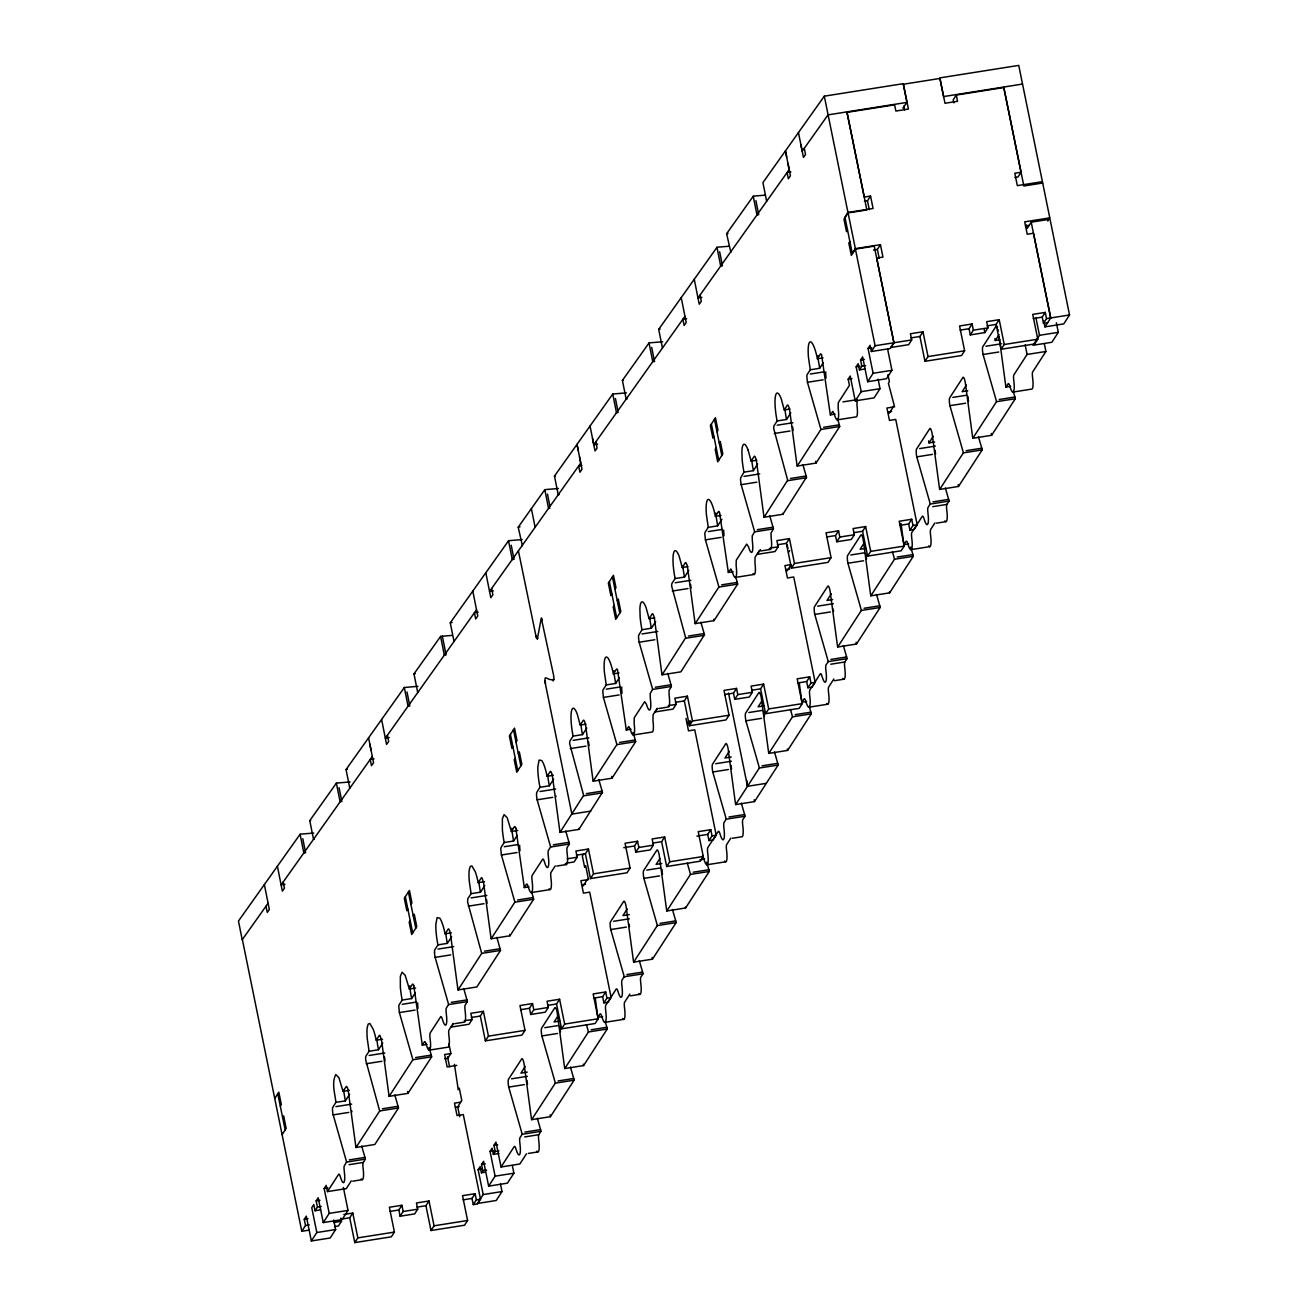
<?xml version="1.0" encoding="UTF-8"?>
<svg xmlns="http://www.w3.org/2000/svg" width="1308" height="1308" viewBox="0 0 1308 1308"><rect width="100%" height="100%" fill="white"/><g stroke="black" fill="none" stroke-linecap="round" stroke-linejoin="round"><path stroke-width="1.5" d="M535.577 635.508L537.343 638.942L541.283 618.03L553.725 675.893A6.491 1.292 81 0 1 553.807 679.571C546.466 681.223 543.507 671.625 545.681 685.31L571.874 814.099L590.693 811.124M553.807 679.571L553.153 680.912M537.784 638.059L537.343 638.942M361.695 1146.037L364.948 1157.4A6.475 1.275 81 0 1 365.357 1159.117L362.954 1163.188A6.475 1.292 81 0 0 363.084 1168.06L363.461 1171.772A12.949 2.567 81 0 1 361.204 1178.851M570.452 1067.099L573.721 1078.479A6.491 1.292 81 0 1 574.114 1080.179L550.439 1116.689L531.62 1119.664A6.491 1.292 81 0 1 531.31 1117.833L524.018 1063.453A6.475 1.292 81 0 0 521.745 1058.826L508.469 1079.313A6.475 1.292 81 0 0 508.714 1087.095L521.745 1132.581A6.507 1.292 81 0 1 522.154 1134.298L520.012 1137.666A6.475 1.292 81 0 0 519.701 1141.426L520.273 1147.018A12.966 2.567 81 0 1 517.003 1152.07L515.565 1147.819A6.475 1.292 81 0 0 514.24 1146.576L501.046 1166.981L519.848 1163.989L526.454 1153.803M536.82 1151.105A12.966 2.567 81 0 0 539.092 1144.026L538.52 1138.45A6.475 1.292 81 0 1 538.831 1134.69L540.972 1131.322A6.507 1.292 81 0 0 540.564 1129.605L537.31 1118.242M847.993 212.436L844.919 217.177L852.293 253.376L855.35 248.634L847.993 212.436L873.074 208.479L870.556 196.069L864.277 197.05L847.044 112.357L894.607 104.836L895.866 111.049L908.422 109.055L903.37 84.235L939.962 78.447L944.997 103.267L957.554 101.272L956.279 95.075L1003.841 87.538L1021.074 172.231L1018.016 176.956L1014.877 177.463M274.729 1098.458L278.817 1092.164L281.334 1104.573L280.321 1106.143M902.912 108.073L906.951 102.384L903.223 83.679L824.302 96.171L848.042 212.926L843.971 219.221L846.505 231.63L847.519 230.061M407.867 909.142L406.837 910.728L404.319 898.318L409.42 890.437L411.938 902.847L410.925 904.417M512.932 746.852L511.919 748.421L509.384 736.012L514.485 728.131L517.02 740.541L515.99 742.126M611.882 594.012L610.869 595.581L608.351 583.172L613.452 575.291L615.97 587.701L614.956 589.287M713.906 436.447L712.876 438.016L710.358 425.607L715.46 417.726L717.978 430.136L716.964 431.722M869.297 209.656L867.482 200.794L870.556 196.069M282.626 1117.523L283.656 1115.953L286.174 1128.363L282.103 1134.657M410.172 920.521L409.159 922.091L411.677 934.501L416.778 926.636L414.26 914.227L413.23 915.796M515.254 758.231L514.224 759.801L516.758 772.211L521.859 764.33L519.325 751.92L518.311 753.506M614.204 605.391L613.19 606.961L615.708 619.371L620.809 611.49L618.292 599.08L617.262 600.666M716.212 447.826L715.198 449.396L717.716 461.806L722.817 453.925L720.299 441.515L719.286 443.085M849.84 241.44L848.81 243.01L851.345 255.42L855.416 249.125L874.235 246.133L893.92 342.761L890.862 347.487L908.635 344.674L911.692 339.949L910.433 333.753L922.974 331.758L928.026 356.577L924.969 361.302L961.543 355.514L964.617 350.789L959.565 325.97L972.106 323.975L973.365 330.188L970.307 334.913L984.842 332.608L987.916 327.883L986.641 321.686L999.198 319.692L1004.233 344.511L1001.176 349.252L1034.726 343.939L1037.784 339.213L1032.731 314.394L1045.272 312.399L1046.547 318.612L1043.49 323.338L1047.659 322.667M956.279 95.075L953.221 99.8L953.859 102.907M879.189 258.265L877.374 249.403L880.431 244.678L855.35 248.634M349.334 1090.365L343.056 1091.346L338.886 1077.645L335.796 1074.555C331.382 1082.811 334.979 1093.472 335.911 1102.382L332.69 1107.5A6.458 1.275 81 0 0 332.886 1113.729L346.13 1160.392A6.475 1.275 81 0 1 346.538 1162.093L344.135 1166.164A6.475 1.292 81 0 0 344.266 1171.036L344.642 1174.764A12.949 2.567 81 0 1 343.693 1182.612A12.949 2.567 81 0 1 340.423 1176.987A6.458 1.275 81 0 0 338.608 1174.339L327.458 1191.604L346.277 1188.629L351.28 1180.879M343.056 1091.346L346.326 1086.441A6.458 1.275 81 0 1 348.157 1090.153L355.694 1145.628A6.507 1.292 81 0 0 356.005 1147.476L374.824 1144.484L398.499 1107.974L394.836 1094.894M382.476 1039.222L376.214 1040.22A22.677 4.496 81 0 0 373.189 1029.183L369.837 1023.494L368.218 1024.017L367.205 1027.565A22.677 4.496 81 0 0 367.237 1038.454L369.069 1051.24L366.011 1055.981A6.426 1.275 81 0 0 365.717 1060.101L379.68 1110.966L356.005 1147.476M376.214 1040.22L379.271 1035.495A6.556 1.292 81 0 1 380.023 1035.642L381.544 1040.122L388.836 1094.485A6.475 1.275 81 0 0 389.146 1096.333L407.965 1093.357L431.64 1056.799A6.475 1.275 81 0 0 431.231 1055.082L429.057 1047.512M415.617 988.047L409.339 989.028L405.169 975.294L402.079 972.187L400.346 976.373L400.362 987.278A22.514 4.464 81 0 0 402.21 1000.064L399.136 1004.789A6.556 1.292 81 0 0 398.793 1006.67L399.381 1012.572L412.412 1058.058A6.475 1.275 81 0 1 412.821 1059.774L389.146 1096.333M409.339 989.028L412.412 984.303A6.556 1.292 81 0 1 413.851 985.823M451.358 932.833L445.08 933.83A22.677 4.496 81 0 0 439.766 918.134L437.101 917.627L435.858 924.184A22.677 4.496 81 0 0 437.935 944.866L434.714 949.984A6.556 1.292 81 0 0 434.518 952.486M445.08 933.83L448.35 928.925A6.458 1.275 81 0 1 449.233 929.808L449.56 930.593A6.458 1.275 81 0 1 450.41 933.699L457.718 988.112A6.475 1.275 81 0 0 458.029 989.943L476.848 986.968L500.523 950.409L496.86 937.329M484.5 881.657L478.221 882.655A22.677 4.496 81 0 0 475.213 871.619L471.861 865.929L470.226 866.452L469.229 870A22.677 4.496 81 0 0 469.245 880.889L471.076 893.675L468.019 898.4A6.556 1.292 81 0 0 467.724 899.413A6.426 1.275 81 0 0 467.741 902.52L481.704 953.385L458.029 989.943M478.221 882.655L481.279 877.93A6.556 1.292 81 0 1 482.047 878.06L483.568 882.557L490.843 936.92A6.475 1.275 81 0 0 491.17 938.768L509.989 935.792L533.648 899.234A6.475 1.275 81 0 0 533.255 897.517L531.62 891.827M517.625 830.466L511.363 831.463L507.193 817.713L504.087 814.622L502.37 818.808L502.386 829.713A22.514 4.464 81 0 0 504.218 842.499L501.16 847.224A6.556 1.292 81 0 0 500.8 849.088L501.405 855.007L514.436 900.493A6.475 1.275 81 0 1 514.829 902.209L491.17 938.768M511.363 831.463L514.42 826.738A6.556 1.292 81 0 1 515.859 828.258M553.366 775.268L547.104 776.265A22.677 4.496 81 0 0 541.79 760.569L539.109 760.062L537.866 766.619A22.677 4.496 81 0 0 539.959 787.285L536.738 792.419A6.556 1.292 81 0 0 536.542 794.921L536.607 796.147A6.556 1.292 81 0 0 537.13 799.809L550.178 845.295A6.475 1.275 81 0 1 550.57 847.012L548.428 850.331A6.458 1.275 81 0 0 548.297 855.955L548.673 859.667A12.949 2.567 81 0 1 545.403 864.719L544.455 861.89A6.458 1.275 81 0 0 542.656 859.242L532.225 875.346A6.458 1.275 81 0 0 532.111 880.971L532.487 884.682A12.949 2.567 81 0 1 529.217 889.734L528.269 886.906A6.458 1.275 81 0 0 526.454 884.257L524.312 887.576L529.004 886.84M547.104 776.265L550.357 771.36A6.458 1.275 81 0 1 551.24 772.243L551.584 773.028A6.556 1.292 81 0 1 552.434 776.167L559.726 830.531A6.475 1.275 81 0 0 560.037 832.379L578.855 829.403L602.432 792.403A8.338 1.651 81 0 0 602.121 791.127L598.868 779.764M585.886 724.191L580.229 725.073L577.237 714.086A22.645 4.48 81 0 0 571.416 711.389A22.645 4.48 81 0 0 573.1 736.11L570.026 740.835A6.491 1.292 81 0 0 569.683 743.761L583.303 794.12A8.338 1.651 81 0 1 583.613 795.378L560.037 832.379M580.229 725.073L583.286 720.348A6.507 1.292 81 0 1 585.036 722.784A6.311 1.259 81 0 1 585.575 724.975L592.867 779.355A6.475 1.275 81 0 0 593.178 781.187L611.997 778.211L635.672 741.652A6.426 1.275 81 0 0 635.263 739.952L633.088 732.366M619.011 672.999L613.37 673.898A22.677 4.496 81 0 0 610.362 662.894A22.776 4.513 81 0 0 608.056 658.218A22.677 4.496 81 0 0 604.394 672.132L606.225 684.918L603.168 689.643A6.507 1.292 81 0 0 602.824 691.523L603.413 697.426L616.444 742.928A6.426 1.275 81 0 1 616.853 744.644L593.178 781.187M613.37 673.898L616.428 669.173A6.491 1.292 81 0 1 617.523 669.876L626.319 730.011L631.028 729.259M654.752 617.801L649.111 618.7L646.103 607.713A22.677 4.496 81 0 0 639.89 609.054L640.135 616.935A22.727 4.513 81 0 0 641.966 629.72L638.615 635.459A6.524 1.292 81 0 0 639.154 642.228L652.185 687.73A6.426 1.275 81 0 1 652.594 689.43L650.19 693.502L650.321 698.374A12.966 2.567 81 0 1 650.076 709.639A12.966 2.567 81 0 1 646.463 704.325L644.664 701.677L634.249 717.781L634.118 723.389A12.966 2.567 81 0 1 633.889 734.655A12.966 2.567 81 0 1 630.276 729.341L628.821 726.496L626.319 730.011M649.111 618.7L652.169 613.959A6.442 1.275 81 0 1 652.937 614.122A6.524 1.292 81 0 1 654.458 618.619L661.734 672.966A6.475 1.275 81 0 0 662.061 674.814L680.879 671.838L704.456 634.821A8.338 1.651 81 0 0 704.145 633.562L700.875 622.199M687.894 566.609L682.253 567.509L679.244 556.521A22.645 4.48 81 0 0 673.424 553.824A22.645 4.48 81 0 0 675.108 578.545L672.05 583.27A6.491 1.292 81 0 0 671.691 586.197L685.327 636.538A8.338 1.651 81 0 1 685.637 637.814L662.061 674.814M682.253 567.509L685.31 562.783A6.507 1.292 81 0 1 687.043 565.22A6.311 1.259 81 0 1 687.583 567.41L694.875 621.791A6.475 1.275 81 0 0 695.202 623.622L714.005 620.646L737.679 584.087A6.426 1.275 81 0 0 737.271 582.387L735.652 576.697M721.035 515.434L715.378 516.333A22.677 4.496 81 0 0 712.386 505.329A22.776 4.513 81 0 0 710.064 500.637A22.677 4.496 81 0 0 706.402 514.567L708.249 527.353L705.192 532.078A6.507 1.292 81 0 0 704.832 533.958L705.421 539.861L718.452 585.363A6.426 1.275 81 0 1 718.86 587.063L695.202 623.622M715.378 516.333L718.452 511.591A6.491 1.292 81 0 1 719.531 512.295L728.327 572.446L733.036 571.694M748.127 450.132A22.677 4.496 81 0 0 741.898 451.489L742.143 459.37A22.727 4.513 81 0 0 743.99 472.155L740.639 477.894A6.524 1.292 81 0 0 741.162 484.663L754.193 530.165A6.426 1.275 81 0 1 754.602 531.865L752.198 535.937L752.329 540.809A12.966 2.567 81 0 1 752.084 552.058A12.966 2.567 81 0 1 748.487 546.76L746.672 544.112L736.257 560.2L736.142 565.824A12.966 2.567 81 0 1 735.897 577.073A12.966 2.567 81 0 1 732.284 571.776L730.845 568.931L728.327 572.446M756.776 460.236L751.119 461.119L754.176 456.394A6.442 1.275 81 0 1 756.449 460.988L763.758 515.401A6.475 1.275 81 0 0 764.068 517.249L782.887 514.257L806.464 477.256A8.338 1.651 81 0 0 806.153 475.998L802.899 464.618M789.901 409.044L784.26 409.944L781.268 398.956A22.661 4.496 81 0 0 775.284 408.194A22.645 4.48 81 0 0 777.115 420.963L774.058 425.705A6.491 1.292 81 0 0 773.715 428.632L787.334 478.973A8.338 1.651 81 0 1 787.645 480.232L764.068 517.249M784.26 409.944L787.318 405.218A6.507 1.292 81 0 1 789.067 407.655A6.311 1.259 81 0 1 789.607 409.845L796.883 464.226A6.475 1.275 81 0 0 797.21 466.057L816.029 463.081L839.687 426.522A6.426 1.275 81 0 0 839.295 424.806L837.66 419.132M823.043 357.869L817.402 358.752A22.677 4.496 81 0 0 814.394 347.764A22.776 4.513 81 0 0 812.088 343.072A22.677 4.496 81 0 0 808.426 357.002L810.257 369.788L807.199 374.513A6.507 1.292 81 0 0 806.84 376.393L807.445 382.296L820.476 427.798A6.426 1.275 81 0 1 820.884 429.498L797.21 466.057M817.402 358.752L820.459 354.027A6.491 1.292 81 0 1 821.555 354.73L830.351 414.881L835.044 414.129M335.911 1102.382L345.328 1100.895L349.612 1094.273M369.069 1051.24L378.47 1049.752L382.753 1043.146M402.21 1000.064L411.611 998.576L415.176 993.05M437.935 944.866L447.352 943.379L451.636 936.757M471.076 893.675L480.494 892.187L484.777 885.565M504.218 842.499L513.619 841.011L517.2 835.485M539.959 787.285L549.36 785.797L553.644 779.192M573.1 736.11L582.501 734.622L586.785 728M606.225 684.918L615.643 683.43L619.207 677.92M641.966 629.72L651.384 628.232L655.668 621.611M675.108 578.545L684.509 577.057L688.793 570.435M708.249 527.353L717.651 525.865L721.934 519.243M743.99 472.155L753.392 470.667L757.675 464.046M777.115 420.963L786.533 419.476L790.817 412.87M810.257 369.788L819.675 368.3L823.239 362.79M309.309 1230.092L301.788 1231.286L305.532 1225.498L304.257 1219.285L306.301 1216.129L311.353 1240.965L330.172 1237.989L335.633 1229.553L333.687 1220.004M320.705 1209.867L315.065 1210.75L317.435 1207.104L316.16 1200.891L318.204 1197.752L323.256 1222.588L342.075 1219.596L348.026 1210.407L343.366 1187.484M323.256 1222.588L329.207 1213.383L324.155 1188.547L326.199 1185.408L327.458 1191.604M830.351 414.881L832.853 411.366L834.308 414.211A12.966 2.567 81 0 0 837.905 419.508A12.966 2.567 81 0 0 838.15 408.26L838.265 402.635L849.432 385.369L848.173 379.173L850.2 376.017L855.252 400.869L874.071 397.877L880.022 388.689L878.077 379.14M855.252 400.869L861.204 391.664L856.151 366.829L858.195 363.673L859.454 369.886L865.111 368.987M859.454 369.886L861.825 366.24L860.566 360.027L862.61 356.871L867.662 381.707L886.481 378.731L891.925 370.311L887.658 349.285M867.662 381.707L873.106 373.287L868.054 348.451L870.098 345.296L871.357 351.509L890.176 348.533L893.92 342.761L876.687 258.068L882.965 257.087L880.431 244.678M426.997 1044.405L422.288 1045.157L424.446 1041.822A6.458 1.275 81 0 1 426.244 1044.471L427.193 1047.299A12.949 2.567 81 0 0 430.479 1042.247L430.087 1038.536A6.458 1.275 81 0 1 430.218 1032.911L440.632 1016.806A6.458 1.275 81 0 1 442.447 1019.472L443.396 1022.284A12.949 2.567 81 0 0 446.666 1017.232L446.29 1013.52A6.458 1.275 81 0 1 446.404 1007.896L448.562 1004.577A6.475 1.275 81 0 0 448.154 1002.86L435.123 957.374A6.556 1.292 81 0 1 434.599 953.712L434.534 952.518M311.353 1240.965L316.814 1232.528L311.762 1207.693L313.806 1204.554L315.065 1210.75M453.222 1023.461L449.036 1029.936A6.458 1.275 81 0 0 448.906 1035.56L449.282 1039.271A12.949 2.567 81 0 1 447.957 1047.185L429.138 1050.16M463.719 988.505L466.972 999.884A6.475 1.275 81 0 1 467.381 1001.601L465.223 1004.92A6.458 1.275 81 0 0 465.108 1010.544L465.484 1014.256A12.949 2.567 81 0 1 464.144 1022.169L454.743 1023.657M555.23 865.896L551.044 872.371A6.458 1.275 81 0 0 550.93 877.995L551.306 881.706A12.949 2.567 81 0 1 549.049 888.77M565.726 830.94L568.98 842.319A6.475 1.275 81 0 1 569.389 844.036L567.247 847.355A6.458 1.275 81 0 0 567.116 852.98L567.492 856.691A12.949 2.567 81 0 1 565.236 863.754M657.254 708.315L653.052 714.789L652.937 720.414A12.966 2.567 81 0 1 651.989 732.055L633.17 735.014M667.75 673.375L671.004 684.754A6.426 1.275 81 0 1 671.396 686.455L669.009 690.526L669.14 695.398A12.966 2.567 81 0 1 668.175 707.039L658.774 708.511M759.261 550.75L755.076 557.224L754.945 562.849A12.966 2.567 81 0 1 753.065 573.64M769.758 515.81L773.012 527.189A6.426 1.275 81 0 1 773.42 528.89L771.017 532.961L771.148 537.833A12.966 2.567 81 0 1 769.268 548.624M453.32 1023.902L451.276 1027.058L469.049 1024.246L472.106 1019.521L470.847 1013.308L483.388 1011.329L488.44 1036.149L485.382 1040.874L521.957 1035.086L525.015 1030.361L519.979 1005.541L532.519 1003.547L533.778 1009.76L530.721 1014.485L545.256 1012.179L548.314 1007.454L547.055 1001.241L559.595 999.263L564.647 1024.082L561.59 1028.807L595.14 1023.494L598.197 1018.769L593.145 993.949L605.686 991.971L606.961 998.168L603.887 1002.893L608.073 1002.239L611.13 997.514L589.695 892.138L583.417 893.135L580.899 880.709L588.616 879.499M657.335 708.773L655.308 711.912L673.064 709.1L676.138 704.374L674.863 698.178L687.419 696.183L692.455 721.002L689.398 725.744L725.989 719.94L729.046 715.214L723.994 690.395L736.551 688.417L737.81 694.613L734.753 699.339L749.288 697.05L752.345 692.308L751.086 686.111L763.627 684.117L768.679 708.952L765.621 713.678L799.172 708.364L802.229 703.639L797.177 678.819L809.717 676.825L810.976 683.038L807.919 687.763L812.105 687.092L815.162 682.367L793.727 576.991L787.449 577.989L784.931 565.579L790.719 564.664M760.373 549.622L757.316 554.347L775.088 551.535L778.146 546.809L776.887 540.613L789.427 538.618L794.479 563.437L791.422 568.163L827.997 562.375L831.071 557.649L826.018 532.83L838.559 530.835L839.818 537.048L836.76 541.774L851.295 539.468L854.369 534.743L853.094 528.546L865.651 526.552L870.687 551.371L867.629 556.096L901.179 550.799L904.237 546.074L899.185 521.254L911.725 519.26L913 525.473L909.943 530.198L914.112 529.527L917.17 524.802L895.735 419.427L889.473 420.424L886.938 408.014L894.656 406.788M340.865 1218.14L341.502 1221.247L338.445 1225.972L334.488 1226.593M685.981 718.419L688.499 730.829L694.777 729.848L716.212 835.207L713.154 839.949L708.969 840.603L712.026 835.877L710.767 829.664L698.227 831.659L703.279 856.478L700.205 861.204L666.671 866.517L669.729 861.792L664.677 836.973L652.136 838.951L653.395 845.164L650.338 849.889L635.786 852.178L638.86 847.453L637.585 841.257L625.044 843.235L630.096 868.054L627.039 872.779L590.448 878.584L593.505 873.858L588.453 849.023L575.912 851.018L577.171 857.214L574.114 861.939L566.217 863.198M448.873 1043.62L450.884 1053.529L447.826 1058.254L444.687 1058.744M583.352 854.369L582.338 855.939L584.643 867.318L585.673 865.732L588.191 878.142L583.09 886.023M924.969 361.302L919.916 336.483L922.974 331.758M460.285 1102.219L454.497 1103.135L457.032 1115.544L463.294 1114.547L480.526 1199.24L477.469 1203.965L473.283 1204.619L476.357 1199.894L475.082 1193.697L462.541 1195.675L467.594 1220.495L464.536 1225.22L430.986 1230.534L434.06 1225.809L429.008 1200.989L416.451 1202.968L417.726 1209.181L414.652 1213.906L400.117 1216.211L403.175 1211.486L401.916 1205.273L389.375 1207.268L394.411 1232.087L391.354 1236.812L354.779 1242.6L349.726 1217.781L352.784 1213.056L343.824 1214.478M485.382 1040.874L480.33 1016.054L483.388 1011.329M590.448 878.584L585.395 853.764L588.453 849.023M689.398 725.744L684.346 700.908L687.419 696.183M791.422 568.163L786.37 543.343L789.427 538.618M788.675 552.172L789.689 550.603M688.171 723.733L690.199 720.577M787.122 570.893L791.193 564.582M889.129 413.328L894.231 405.447L888.377 383.228L889.391 381.658L887.952 374.562M354.779 1242.6L357.836 1237.875L352.784 1213.056M1043.784 321.147L1044.945 326.869L1063.764 323.894L1069.535 314.966L1050.03 219.204L1031.211 222.18L1027.123 228.491L1026.404 224.943M970.307 334.913L969.048 328.717L972.106 323.975M400.117 1216.211L398.858 1209.998L401.916 1205.273M530.721 1014.485L529.462 1008.272L532.519 1003.547M635.786 852.178L634.527 845.982L637.585 841.257M734.753 699.339L733.477 693.142L736.551 688.417M836.76 541.774L835.501 535.577L838.559 530.835M1047.741 221.019L1049.784 217.864L1018.736 65.4L939.814 77.891L943.542 96.579L1022.496 84.072M1001.176 349.252L996.124 324.417L999.198 319.692M430.986 1230.534L425.934 1205.714L429.008 1200.989M561.59 1028.807L556.538 1003.988L559.595 999.263M666.671 866.517L661.619 841.698L664.677 836.973M765.621 713.678L760.569 688.858L763.627 684.117M867.629 556.096L862.577 531.277L865.651 526.552M525.227 1066.478L520.944 1073.1L527.222 1072.102M557.895 1016.071L554.085 1021.957L559.742 1021.058M627.251 908.962L622.968 915.567L629.246 914.586M659.919 858.506L656.109 864.392L661.75 863.493M729.259 751.381L724.975 758.002L731.254 757.005M761.926 700.941L758.117 706.827L763.758 705.928M831.283 593.816L826.999 600.437L832.64 599.538M863.95 543.376L860.141 549.246L865.782 548.363M934.648 441.973L929.007 442.872L933.291 436.251M966.432 385.059L962.148 391.681L967.789 390.798M999.982 339.753L995.29 340.505L999.099 334.619M500.457 1183.936L502.01 1191.572L496.223 1200.499L477.404 1203.474L483.192 1194.547L478.139 1169.728L480.183 1166.572L481.442 1172.785L485.203 1172.181M481.442 1172.785L482.816 1170.66L481.557 1164.447L483.6 1161.308L488.636 1186.127L507.455 1183.151L513.897 1173.194L512.344 1165.542M488.636 1186.127L495.094 1176.17L490.042 1151.351L492.086 1148.195L493.345 1154.392L498.986 1153.509M493.345 1154.392L495.209 1151.514L493.95 1145.301L495.994 1142.146L501.046 1166.981M1043.49 323.338L1042.214 317.125L1045.272 312.399M473.283 1204.619L472.024 1198.422L475.082 1193.697M603.887 1002.893L602.628 996.696L605.686 991.971M708.969 840.603L707.71 834.39L710.767 829.664M807.919 687.763L806.66 681.55L809.717 676.825M909.943 530.198L908.668 523.985L911.725 519.26M605.228 1021.597L606.847 1027.287A6.507 1.292 81 0 1 607.255 1029.004L583.597 1065.562L564.778 1068.538L588.436 1031.979A6.507 1.292 81 0 0 588.028 1030.263L586.409 1024.589M602.612 1016.61L597.903 1017.346L600.061 1014.027A6.475 1.292 81 0 1 601.86 1016.676A12.966 2.567 81 0 0 605.473 1021.973A12.966 2.567 81 0 0 605.718 1010.741A6.475 1.292 81 0 1 605.833 1005.116L616.264 989.011A6.475 1.292 81 0 1 618.063 991.66A12.966 2.567 81 0 0 621.66 996.974A12.966 2.567 81 0 0 621.905 985.725A6.475 1.292 81 0 1 622.019 980.101L624.178 976.782A6.475 1.292 81 0 0 623.769 975.065L610.738 929.563A6.475 1.292 81 0 1 610.493 921.797L623.769 901.31A6.475 1.292 81 0 1 626.041 905.937L633.334 960.301A6.507 1.292 81 0 0 633.644 962.148L652.463 959.173L676.138 922.614A6.507 1.292 81 0 0 675.729 920.897L672.476 909.534M633.644 962.148L657.319 925.59A6.507 1.292 81 0 0 656.91 923.889L643.879 878.387A6.475 1.292 81 0 1 643.634 870.605L656.894 850.118A6.475 1.292 81 0 1 659.183 854.745L666.475 909.125A6.507 1.292 81 0 0 666.786 910.973L685.605 907.981L709.263 871.439A6.507 1.292 81 0 0 708.871 869.722L706.696 862.135M666.786 910.973L690.461 874.414A6.507 1.292 81 0 0 690.052 872.698L687.338 863.215M774.483 751.969L777.737 763.332A6.507 1.292 81 0 1 778.146 765.049L754.487 801.608L735.668 804.584A6.507 1.292 81 0 1 735.341 802.736L728.066 748.372A6.475 1.292 81 0 0 725.776 743.729L712.517 764.215A6.475 1.292 81 0 0 712.762 771.998L725.793 817.5A6.507 1.292 81 0 1 726.185 819.2L724.043 822.536A6.475 1.292 81 0 0 723.929 828.16A12.966 2.567 81 0 1 723.684 839.393A12.966 2.567 81 0 1 720.07 834.095A6.475 1.292 81 0 0 718.272 831.447L707.841 847.551A6.475 1.292 81 0 0 707.726 853.176A12.949 2.567 81 0 1 707.481 864.408A12.949 2.567 81 0 1 703.884 859.111A6.475 1.292 81 0 0 702.069 856.462M735.668 804.584L759.327 768.025A6.507 1.292 81 0 0 758.934 766.308L745.887 720.822A6.475 1.292 81 0 1 745.658 713.04L758.918 692.553A6.475 1.292 81 0 1 761.191 697.18L768.483 751.56A6.507 1.292 81 0 0 768.793 753.392L787.612 750.416L811.287 713.857A6.507 1.292 81 0 0 810.878 712.157L809.243 706.467M768.793 753.392L792.468 716.849A6.507 1.292 81 0 0 792.059 715.133L790.441 709.443M806.644 701.464L801.935 702.216L804.093 698.897A6.475 1.292 81 0 1 805.891 701.546A12.949 2.567 81 0 0 809.505 706.843A12.949 2.567 81 0 0 809.734 695.594A6.475 1.292 81 0 1 809.865 689.97L820.279 673.882A6.475 1.292 81 0 1 821.604 675.108L823.043 679.359A12.949 2.567 81 0 0 826.313 674.307L825.74 668.731A6.475 1.292 81 0 1 826.051 664.971L828.209 661.635A6.491 1.292 81 0 0 827.801 659.935L814.77 614.433A6.475 1.292 81 0 1 814.524 606.65L827.784 586.164A6.475 1.292 81 0 1 830.073 590.791L837.365 645.171A6.507 1.292 81 0 0 837.676 647.019L856.495 644.026L880.153 607.484A6.491 1.292 81 0 0 879.761 605.768L876.491 594.388M837.676 647.019L861.351 610.46A6.491 1.292 81 0 0 860.942 608.743L847.911 563.258A6.475 1.292 81 0 1 847.666 555.475L860.926 534.988A6.475 1.292 81 0 1 863.215 539.615L870.49 593.995A6.507 1.292 81 0 0 870.817 595.827L889.636 592.851L913.295 556.292A6.524 1.292 81 0 0 912.902 554.592L910.728 547.006M870.817 595.827L894.476 559.268A6.524 1.292 81 0 0 894.083 557.568L892.448 551.878M908.651 543.899L903.959 544.651L906.101 541.316A6.475 1.292 81 0 1 907.425 542.558L908.864 546.809A12.949 2.567 81 0 0 912.134 541.757L911.562 536.166A6.475 1.292 81 0 1 911.872 532.405L922.303 516.317A6.475 1.292 81 0 1 923.628 517.543L925.05 521.794A12.949 2.567 81 0 0 928.32 516.742L927.764 511.15A6.475 1.292 81 0 1 928.075 507.39L930.217 504.071A6.491 1.292 81 0 0 929.825 502.37L916.777 456.868A6.475 1.292 81 0 1 916.548 449.085L929.808 428.599A6.475 1.292 81 0 1 932.081 433.226L939.373 487.606A6.507 1.292 81 0 0 939.684 489.437L958.502 486.462L982.177 449.903A6.491 1.292 81 0 0 981.768 448.203L978.515 436.823M939.684 489.437L963.358 452.895A6.491 1.292 81 0 0 962.95 451.178L949.919 405.676A6.475 1.292 81 0 1 949.673 397.894L962.933 377.423A6.475 1.292 81 0 1 965.222 382.05L972.514 436.414A6.507 1.292 81 0 0 972.825 438.262L991.644 435.286L1015.319 398.727A6.524 1.292 81 0 0 1014.91 397.011L1013.275 391.337M972.825 438.262L996.5 401.703A6.524 1.292 81 0 0 996.091 400.003L983.06 354.501A6.475 1.292 81 0 1 982.815 346.718L996.075 326.232A6.475 1.292 81 0 1 997.497 327.719M1010.675 386.334L1005.966 387.07L1008.125 383.751A6.475 1.292 81 0 1 1009.449 384.993L1010.871 389.244A12.949 2.567 81 0 0 1014.141 384.176L1013.586 378.601A6.475 1.292 81 0 1 1013.896 374.84L1027.091 354.452L1025.145 344.903M1035.985 318.122L1039.484 335.306L1033.042 345.263L1051.861 342.271L1058.303 332.33L1056.357 322.782M1044.945 326.869L1050.716 317.942L1033.5 233.249L1027.221 234.246L1024.704 221.837L1049.784 217.864M629.867 994.08L624.652 1002.141A6.475 1.292 81 0 0 624.521 1007.765A12.966 2.567 81 0 1 622.641 1018.54M639.334 960.71L642.588 972.089A6.475 1.292 81 0 1 642.996 973.806L640.838 977.125A6.475 1.292 81 0 0 640.724 982.749A12.966 2.567 81 0 1 638.844 993.524M730.861 838.085L726.659 844.559A6.475 1.292 81 0 0 726.545 850.184A12.949 2.567 81 0 1 724.665 860.975M741.342 803.145L744.612 814.524A6.507 1.292 81 0 1 745.004 816.225L742.862 819.56A6.475 1.292 81 0 0 742.731 825.168A12.966 2.567 81 0 1 741.783 836.793L732.366 838.281M833.883 678.95L828.683 686.994A6.475 1.292 81 0 0 828.553 692.619A12.949 2.567 81 0 1 826.672 703.41M842.875 678.394A12.949 2.567 81 0 0 845.131 671.331L844.559 665.756A6.475 1.292 81 0 1 844.87 661.979L847.028 658.66A6.491 1.292 81 0 0 846.619 656.959L843.366 645.58M934.877 522.955L930.691 529.429A6.475 1.292 81 0 0 930.38 533.19L930.953 538.765A12.949 2.567 81 0 1 928.696 545.845M944.883 520.829A12.949 2.567 81 0 0 947.139 513.766L946.583 508.174A6.475 1.292 81 0 1 946.878 504.414L949.036 501.095A6.491 1.292 81 0 0 948.627 499.378L945.373 488.015M1044.356 343.841L1045.909 351.476L1032.699 371.864A6.475 1.292 81 0 0 1032.388 375.625L1032.96 381.2A12.949 2.567 81 0 1 1031.62 389.114L1012.817 392.089M871.357 351.509L875.101 345.737L855.416 249.125M531.62 1119.664L555.295 1083.155A6.491 1.292 81 0 0 554.903 1081.454L541.872 1035.952A6.475 1.292 81 0 1 541.626 1028.17L554.886 1007.683A6.475 1.292 81 0 1 557.175 1012.327L564.451 1066.69A6.507 1.292 81 0 0 564.778 1068.538M268.091 903.256L242.193 939.733L238.465 921.028L300.104 834.242A6.442 1.259 -11.3 0 1 301.854 834.03L313.74 833.065M314.427 839.164L313.511 839.327L309.767 820.623L336.385 783.165A6.442 1.259 -11.3 0 1 338.134 782.936L350.021 781.971M349.792 788.234L346.048 769.545L404.319 687.501L417.955 686.324M417.726 692.586L413.982 673.882L440.6 636.424A6.442 1.259 -11.3 0 1 442.333 636.211L452.257 635.394M454.007 641.509L450.263 622.804L508.534 540.776A6.442 1.259 -11.3 0 1 510.284 540.547L522.17 539.583M522.399 545.779L518.213 527.157L544.815 489.699A6.36 1.226 -11.3 0 1 546.548 489.47L558.451 488.505M559.137 494.604A6.475 1.259 -11.3 0 1 558.222 494.767L554.478 476.079L612.749 394.035L626.385 392.858M627.072 398.956A6.475 1.259 -11.3 0 1 626.156 399.12L622.412 380.415L649.03 342.958A6.36 1.226 -11.3 0 1 650.763 342.745L662.666 341.764M662.437 348.026L658.692 329.338L716.964 247.31A6.36 1.243 -11.3 0 1 718.713 247.081L728.621 246.28M730.829 252.297L726.627 233.691L753.245 196.216A6.36 1.243 -11.3 0 1 754.994 196.004L764.902 195.186M766.651 201.301L762.924 182.597L824.302 96.171M368.578 737.826L372.306 756.531L281.122 884.911L284.981 884.306M476.537 609.79L385.337 738.186L389.195 737.565M592.524 438.474L593.767 444.72L684.967 316.307M555.393 475.916L554.478 476.079M726.627 233.691L727.101 233.609A6.491 1.275 -11.3 0 0 728.016 233.429M906.951 102.384L828.029 114.875L802.196 151.238L800.97 145.008M790.866 171.92L787.105 172.509L788.348 178.755L790.424 175.812L785.438 150.878L786.697 157.123M1021.074 172.231L1014.812 173.228L1017.33 185.638L1042.427 181.665M864.359 201.285L867.482 200.794M848.042 212.926L866.861 209.95L846.881 111.867M1042.656 183.022L1023.837 185.998L1003.677 87.047M873.515 250.008L877.374 249.403M1025.488 225.957L1029.363 225.336M701.84 297.357L697.981 297.979L789.182 169.582L787.939 163.353M686.651 318.661L682.89 319.25L684.133 325.479L686.209 322.553L681.223 297.619M910.957 337.905L919.916 336.483M960.088 330.123L969.048 328.717M987.164 325.839L996.124 324.417M1033.255 318.547L1042.214 317.125M875.101 345.737L911.692 339.949M973.365 330.188L987.916 327.883M1046.547 318.612L1069.535 314.966M868.054 348.451L871.815 347.846M860.566 360.027L864.326 359.438M1039.484 335.306L1058.303 332.33M810.339 374.023L824.056 371.848M856.151 366.829L859.928 366.24M985.954 346.228L1001.634 343.742M861.825 366.24L865.585 365.635M928.026 356.577L964.617 350.789M1004.233 344.511L1037.784 339.213M807.445 382.296L823.124 379.811M983.06 354.501L998.74 352.016M873.106 373.287L891.925 370.311M848.173 379.173L851.933 378.584M1027.091 354.452L1045.909 351.476M861.204 391.664L880.022 388.689M842.973 401.899L857.083 399.659L856.969 405.284A12.966 2.567 81 0 1 856.004 416.909L837.185 419.884M593.767 444.704L597.625 444.099M777.197 425.198L792.877 422.713M952.813 397.403L966.53 395.229M887.74 412.134L891.598 411.513M774.303 433.488L789.983 431.002M949.919 405.676L965.598 403.207M581.798 465.484L578.659 465.991L579.918 472.221L581.995 469.278L577.008 444.36L578.267 450.59M823.615 427.291L839.295 424.822M999.23 399.496L1014.91 397.011M820.884 429.498L839.687 426.522M996.5 401.703L1015.319 398.727M744.056 476.39L759.735 473.905M919.671 448.595L935.351 446.11M741.162 484.663L756.841 482.178M916.777 456.868L932.457 454.383M790.473 478.483L806.153 475.998M966.089 450.688L981.768 448.203M787.743 480.69L806.562 477.714M963.358 452.895L982.177 449.903M708.315 531.588L722.049 529.413M757.332 529.658L773.012 527.189M932.947 501.863L948.627 499.378M754.602 531.865L773.42 528.89M930.217 504.071L949.036 501.095M705.421 539.861L721.1 537.375M932.768 506.654L946.878 504.414M777.41 544.766L786.37 543.343M826.542 536.983L835.501 535.577M853.617 532.699L862.577 531.277M899.708 525.407L908.668 523.985M493.41 590.84L489.552 591.445L580.736 463.048L579.509 456.819M770.249 548.068L778.146 546.809M839.818 537.048L854.369 534.743M913 525.473L917.17 524.802M760.782 550.946L770.183 549.458M936.397 523.151L945.815 521.663M478.205 612.128L474.444 612.733L475.687 618.946L477.78 616.019L472.793 591.085M794.479 563.437L831.071 557.649M870.687 551.371L904.237 546.074M675.19 582.763L690.869 580.294M850.805 554.968L864.523 552.793M735.178 577.449L753.997 574.474M910.793 549.654L929.612 546.679M785.732 569.699L789.591 569.078M672.296 591.053L687.975 588.567M847.911 563.258L863.591 560.772M721.591 584.856L737.271 582.387M897.206 557.061L912.902 554.592M718.86 587.063L737.679 584.087M894.476 559.268L913.295 556.292M642.048 633.955L657.728 631.47M817.663 606.16L833.343 603.675M639.154 642.228L654.834 639.743M814.77 614.433L830.449 611.948M688.466 636.048L704.145 633.562M864.081 608.253L879.761 605.768M685.719 638.255L704.538 635.279M861.351 610.46L880.153 607.484M606.307 689.153L620.025 686.978M655.324 687.24L671.004 684.754M830.94 659.428L846.619 656.959M652.594 689.43L671.396 686.455M828.209 661.635L847.028 658.66M603.413 697.426L619.093 694.957M830.76 664.219L844.87 661.979M675.386 702.331L684.346 700.908M724.518 694.564L733.477 693.142M751.61 690.264L760.569 688.858M797.7 682.972L806.66 681.55M668.241 705.633L676.138 704.374M737.81 694.613L752.345 692.308M810.976 683.038L815.162 682.367M834.39 680.716L843.791 679.228M373.99 758.869L370.229 759.457L371.472 765.687L373.548 762.744L372.306 756.531M692.455 721.002L729.046 715.214M768.679 708.952L802.229 703.639M573.166 740.344L588.845 737.859M686.765 722.539L690.64 721.934M748.781 712.533L762.515 710.375M808.785 707.219L827.604 704.244M570.272 748.617L585.951 746.132M745.887 720.822L761.567 718.337M619.583 742.437L635.263 739.952M795.199 714.642L810.878 712.157M616.853 744.644L635.672 741.652M792.468 716.849L811.287 713.857M540.024 791.52L555.704 789.035M715.656 763.725L731.336 761.24M537.13 799.809L552.81 797.324M712.762 771.998L728.442 769.513M586.442 793.613L602.121 791.127M762.057 765.818L777.737 763.332M583.711 795.82L602.53 792.844M759.327 768.025L778.146 765.049M728.507 692.995L747.489 786.304L766.308 783.329M504.299 846.717L518.017 844.559M553.3 844.805L568.98 842.319M728.932 817.01L744.612 814.524M550.57 847.012L569.389 844.036M726.185 819.2L745.004 816.225M501.405 855.007L517.085 852.522M576.436 855.17L585.395 853.764M623.785 847.682L634.527 845.982M652.659 843.104L661.619 841.698M696.951 836.106L707.71 834.39M567.312 858.784L577.171 857.214M638.86 847.453L653.395 845.164M712.026 835.877L716.212 835.207M556.75 866.076L566.168 864.588M593.505 873.858L630.096 868.054M669.729 861.792L703.279 856.478M699.927 859.781L704.636 859.045M471.158 897.909L486.838 895.424M646.773 870.114L660.491 867.94M531.146 892.579L549.965 889.604M706.761 864.784L725.58 861.809M581.7 884.829L585.559 884.224M468.264 906.182L483.944 903.697M643.879 878.387L659.559 875.902M517.576 900.002L533.255 897.517M693.191 872.207L708.871 869.722M514.829 902.209L533.648 899.234M690.461 874.414L709.263 871.439M438.016 949.085L453.696 946.616M613.632 921.29L629.311 918.805M435.123 957.374L450.802 954.889M610.738 929.563L626.418 927.094M484.434 951.178L500.114 948.709M660.049 923.383L675.729 920.897M481.704 953.385L500.523 950.409M657.319 925.59L676.138 922.614M402.275 1004.299L415.993 1002.124M451.293 1002.369L466.972 999.884M626.908 974.574L642.588 972.089M448.562 1004.577L467.381 1001.601M624.178 976.782L642.996 973.806M399.381 1012.572L415.061 1010.087M471.371 1017.477L480.33 1016.054M520.502 1009.694L529.462 1008.272M547.578 1005.411L556.538 1003.988M593.668 998.118L602.628 996.696M464.209 1020.763L472.106 1019.521M533.778 1009.76L548.314 1007.454M606.961 998.168L611.13 997.514M630.358 995.862L639.759 994.358M488.44 1036.149L525.015 1030.361M564.647 1024.082L598.197 1018.769M369.134 1055.474L384.814 1052.989M544.766 1027.679L558.483 1025.505M604.754 1022.365L623.573 1019.373M366.24 1063.747L381.92 1061.279M541.872 1035.952L557.551 1033.467M415.552 1057.567L431.231 1055.082M591.167 1029.772L606.847 1027.287M450.884 1053.529L444.622 1054.526L447.14 1066.936L456.786 1065.399M412.821 1059.774L431.64 1056.799M588.436 1031.979L607.255 1029.004M335.993 1106.617L351.672 1104.132M511.608 1078.806L527.288 1076.337M333.099 1114.89L348.778 1112.405M508.714 1087.095L524.394 1084.61M382.41 1108.759L398.09 1106.274M558.042 1080.948L573.721 1078.479M379.68 1110.966L398.499 1107.974M555.295 1083.155L574.114 1080.179M455.298 1107.238L459.157 1106.633M349.269 1159.885L364.948 1157.4M524.884 1132.09L540.564 1129.605M346.538 1162.093L365.357 1159.117M522.154 1134.298L540.972 1131.322M349.089 1164.676L363.199 1162.436M524.721 1136.93L538.831 1134.69M493.95 1145.301L497.71 1144.713M490.042 1151.351L493.803 1150.746M495.209 1151.514L498.969 1150.909M352.719 1181.173L362.12 1179.685M528.35 1153.427L537.751 1151.939M324.155 1188.547L327.916 1187.958M481.557 1164.447L485.317 1163.858M478.139 1169.728L481.9 1169.139M482.816 1170.66L486.576 1170.055M316.16 1200.891L319.92 1200.303M495.094 1176.17L513.897 1173.194M317.435 1207.104L321.196 1206.499M329.207 1213.383L348.026 1210.407M304.257 1219.285L308.018 1218.68M483.192 1194.547L502.01 1191.572M340.767 1219.203L349.726 1217.781M389.898 1211.421L398.858 1209.998M416.974 1207.137L425.934 1205.714M463.065 1199.845L472.024 1198.422M305.532 1225.498L309.293 1224.893M333.605 1222.49L341.502 1221.247M403.175 1211.486L417.726 1209.181M476.357 1199.894L480.526 1199.24M316.814 1232.528L335.633 1229.553M357.836 1237.875L394.411 1232.087M434.06 1225.809L467.594 1220.495M541.626 618.422L542.379 620.139M536.313 637.764L518.393 550.848M748.127 450.132L751.119 461.119M515.842 828.226L524.312 887.576M413.835 985.791L422.288 1045.157M1031.211 222.18L1050.716 317.942M984.221 329.518L984.842 332.608M903.795 106.144L904.58 109.97M787.138 544.602L787.906 548.379M714.446 419.296L721.803 455.495M711.372 424.037L718.746 460.22M612.422 576.877L619.796 613.076M609.365 581.602L616.722 617.801M513.472 729.717L520.829 765.916M510.414 734.442L517.772 770.641M454.432 1064.352L458.258 1089.711L459.271 1088.142L461.806 1100.551L457.718 1106.846L459.729 1116.705M447.516 1056.75L449.543 1066.69M408.39 892.007L415.764 928.206M405.333 896.732L412.707 932.931M277.786 1093.733L285.16 1129.932M242.356 939.504L301.788 1231.286M804.289 148.311L805.532 154.54L803.455 157.467L798.469 132.549M755.926 200.664L758.722 214.692M753.245 196.216L756.972 214.921A6.36 1.243 -11.3 0 1 757.888 214.79M719.645 251.757L722.441 265.769A6.36 1.243 -11.3 0 0 720.692 265.998L716.964 247.31M700.074 295.036L701.317 301.281L699.24 304.208L694.254 279.274M651.711 347.405L654.507 361.433M649.03 342.958L652.757 361.646A6.36 1.243 -11.3 0 1 654.507 361.433M615.43 398.482L617.916 410.957M616.477 412.739L612.749 394.035M595.859 441.777L597.102 448.006L595.026 450.949L590.039 426.016M547.496 494.146L549.981 506.605M544.815 489.699L548.543 508.387A6.36 1.243 -11.3 0 1 549.883 508.207M531.375 508.599L535.119 527.304M511.215 545.223L514.011 559.252M508.534 540.776L512.262 559.464M491.644 588.518L492.887 594.748L490.794 597.674L485.824 572.757M442.349 636.211L446.077 654.899M440.6 636.424L444.328 655.128M407.001 691.965L409.796 705.977M404.319 687.501L408.047 706.206A6.442 1.259 -11.3 0 1 408.946 706.075M387.43 735.243L388.672 741.489L386.579 744.416L381.609 719.498M369.821 744.056L371.063 750.285M339.066 787.612L341.862 801.64M336.385 783.165L340.113 801.853M302.786 838.69L305.582 852.718A6.442 1.259 -11.3 0 0 303.832 852.947L300.104 834.242M283.198 881.984L284.441 888.214L282.364 891.14L277.394 866.223M264.363 884.568L269.334 909.485L267.257 912.428L266.014 906.199M513.619 841.011L513.243 839.033A22.743 4.513 81 0 1 512.245 832.624L511.788 828.226M411.611 998.576L411.235 996.598A22.743 4.513 81 0 1 410.238 990.189L409.78 985.791M819.675 368.3L818.285 359.913A22.825 4.529 81 0 1 817.827 355.514M717.651 525.865L716.277 517.477A22.825 4.529 81 0 1 715.819 513.079M615.643 683.43L614.269 675.059A22.825 4.529 81 0 1 613.795 670.644M345.328 1100.895L343.955 1092.523A22.776 4.513 81 0 1 343.693 1090.3M793.122 430.495L792.599 426.849M691.098 588.077L690.575 584.414M589.091 745.642L588.567 741.979M487.083 903.207L486.56 899.544M385.059 1060.772L384.536 1057.109M351.705 1110.754L351.917 1111.914M826.051 378.159L825.659 373.418A6.507 1.292 81 0 1 825.855 371.93M724.027 535.724L723.651 530.983A6.507 1.292 81 0 1 723.716 530.116M622.019 693.305L621.627 688.548A6.507 1.292 81 0 1 621.823 687.06M519.995 850.87L519.619 846.112A6.556 1.292 81 0 1 519.685 845.262M417.988 1008.435L417.612 1003.677A6.556 1.292 81 0 1 417.677 1002.827M999.149 336.696L1005.639 385.239A6.524 1.292 81 0 0 1005.966 387.07M901.032 523.38L903.632 542.804A6.524 1.292 81 0 0 903.959 544.651M799.27 682.89L801.624 700.369A6.507 1.292 81 0 0 801.935 702.216M595.254 998.037L597.592 1015.515A6.507 1.292 81 0 0 597.903 1017.346M545.42 683.871L545.109 680.945M746.754 780.385L747.489 786.304M751.757 460.073L752.018 462.28A22.71 4.496 81 0 0 753.392 470.667M649.749 617.638L649.994 619.845A22.71 4.496 81 0 0 651.384 628.232M478.859 881.592L479.104 883.799A22.727 4.513 81 0 0 480.494 892.187M376.835 1039.157L377.096 1041.364A22.727 4.513 81 0 0 378.47 1049.752M998.118 329.763A6.475 1.292 81 0 1 998.364 330.859M991.644 435.286A6.507 1.292 81 0 1 991.333 433.439M968.525 401.556A6.475 1.292 81 0 1 968.149 396.798M958.502 486.462A6.507 1.292 81 0 1 958.192 484.63M935.596 453.892A6.475 1.292 81 0 1 935.073 450.23M889.636 592.851A6.507 1.292 81 0 1 889.456 591.935M866.517 559.121A6.475 1.292 81 0 1 866.125 554.363M856.495 644.026A6.507 1.292 81 0 1 856.168 642.195M833.588 611.457A6.475 1.292 81 0 1 833.196 609.054M787.612 750.416A6.507 1.292 81 0 1 787.367 749.043M764.493 716.686A6.475 1.292 81 0 1 764.117 711.928M929.007 442.872A22.677 4.496 81 0 1 928.631 440.894M995.29 340.505A22.677 4.496 81 0 1 994.898 338.527M754.487 801.608A6.507 1.292 81 0 1 754.16 799.76M731.564 769.022A6.475 1.292 81 0 1 731.041 765.376M685.605 907.981A6.507 1.292 81 0 1 685.425 907.065M662.486 874.251A6.475 1.292 81 0 1 662.093 869.493M652.463 959.173A6.507 1.292 81 0 1 652.152 957.325M629.557 926.587A6.475 1.292 81 0 1 629.164 924.2M583.597 1065.562A6.507 1.292 81 0 1 583.335 1064.172M560.462 1031.816A6.475 1.292 81 0 1 560.151 1026.208M550.439 1116.689A6.491 1.292 81 0 1 550.128 1114.857M527.533 1084.119A6.475 1.292 81 0 1 527.01 1080.457M407.965 1093.357A6.475 1.275 81 0 1 407.655 1091.51M447.352 943.379A22.808 4.513 81 0 1 445.717 932.784M509.989 935.792A6.475 1.275 81 0 1 509.728 934.403M555.949 796.817A6.556 1.292 81 0 1 555.736 795.673M549.36 785.797A22.808 4.513 81 0 1 547.725 775.203M578.855 829.403A6.475 1.275 81 0 1 578.692 828.487M582.501 734.622A22.71 4.496 81 0 1 581.128 726.234A22.825 4.529 81 0 1 580.866 724.027M611.997 778.211A6.475 1.275 81 0 1 611.686 776.38M684.509 577.057A22.71 4.496 81 0 1 683.136 568.669A22.825 4.529 81 0 1 682.89 566.462M714.005 620.646A6.475 1.275 81 0 1 713.759 619.273M782.887 514.257A6.475 1.275 81 0 1 782.724 513.357M786.533 419.476A22.71 4.496 81 0 1 785.16 411.104A22.825 4.529 81 0 1 784.898 408.897M816.029 463.081A6.475 1.275 81 0 1 815.702 461.234M616.477 412.739A6.36 1.226 -11.3 0 1 618.226 412.511M623.327 380.268A6.475 1.275 -11.3 0 1 622.412 380.432M660.082 329.093A6.475 1.259 -11.3 0 1 658.709 329.338M310.683 820.459A6.475 1.259 -11.3 0 1 309.767 820.623M347.438 769.3A6.475 1.259 -11.3 0 1 346.048 769.545M415.372 673.653A6.475 1.259 -11.3 0 1 413.982 673.898M444.328 655.128A6.442 1.243 -11.3 0 1 445.211 654.997M452.11 622.461A6.475 1.259 -11.3 0 1 450.263 622.804M512.262 559.481A6.442 1.243 -11.3 0 1 513.586 559.301M520.044 526.813A6.475 1.259 -11.3 0 1 518.213 527.157"/></g></svg>
